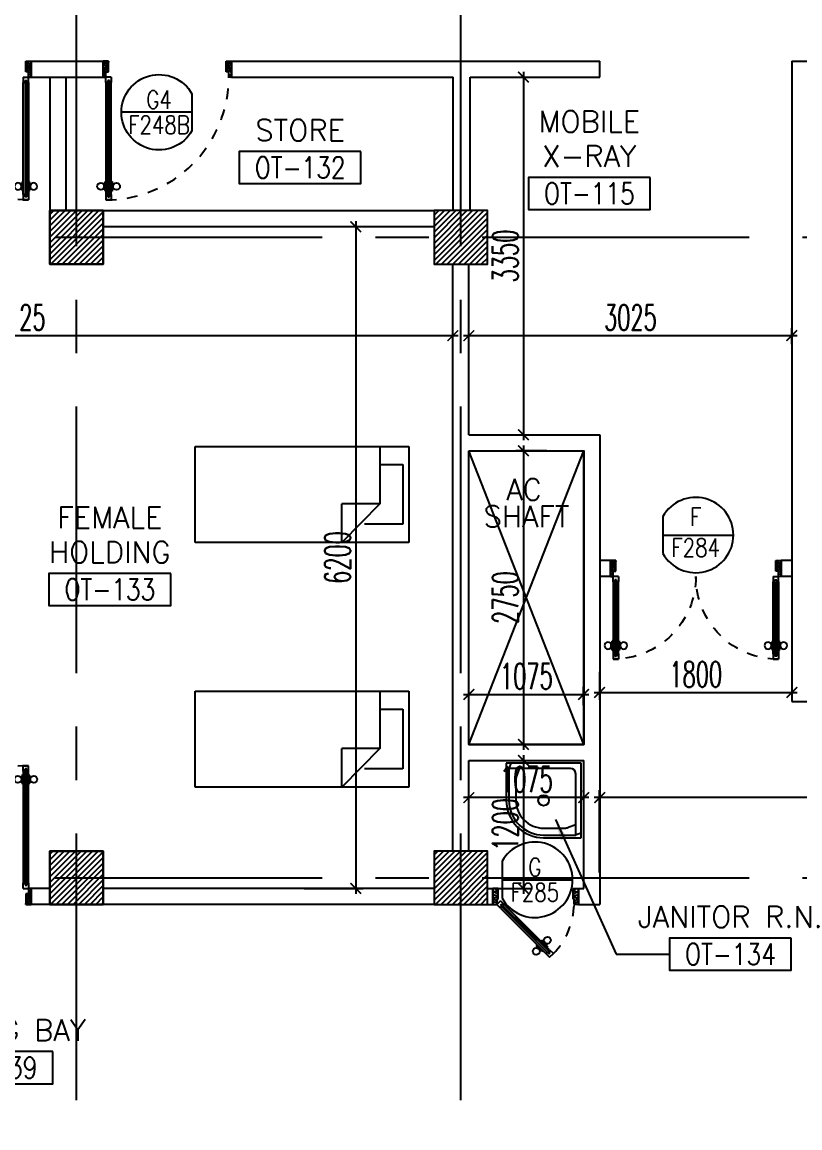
# Model space of a CAD drawing. Extents: x 275967.8 to 276060, y 57291.9 to 57371.4.
# Drawn here: x 275992.23 to 275999.51, y 57327.64 to 57338 of the extents above; entities that cross this region are included whole.
import ezdxf
from ezdxf.enums import TextEntityAlignment as Align

# ---------------------------------------------------------------- set-up
doc = ezdxf.new("R2010")
doc.units = 0
doc.header["$MEASUREMENT"] = 0
doc.header["$PDMODE"] = 34
doc.linetypes.add('CENTERX2', pattern=[4, 2.5, -0.5, 0.5, -0.5])
doc.linetypes.add('HIDDEN', pattern=[0.375, 0.25, -0.125])
doc.layers.get('0').update_dxf_attribs({"linetype": 'CONTINUOUS'})
doc.layers.get('DEFPOINTS').update_dxf_attribs({"linetype": 'CONTINUOUS'})
for name, color, linetype in [('AXES', 11, 'CENTERX2'), ('COL', 5, 'CONTINUOUS'), ('DIM', 4, 'CONTINUOUS'), ('DOOR', 7, 'CONTINUOUS'), ('DOOR-CR', 2, 'CONTINUOUS'), ('DOOR-NO', 3, 'CONTINUOUS'), ('FIX', 3, 'CONTINUOUS'), ('FUR', 4, 'CONTINUOUS'), ('HAT', 8, 'CONTINUOUS'), ('RM-BOX', 4, 'CONTINUOUS'), ('RM-NAME', 2, 'CONTINUOUS'), ('RM-NO', 2, 'CONTINUOUS'), ('SHAFT', 3, 'CONTINUOUS'), ('WALL', 2, 'CONTINUOUS')]:
    doc.layers.add(name, color=color, linetype=linetype)
doc.styles.add('ROMANS', font='ROMANS.shx', dxfattribs={"width": 0.6})
doc.dimstyles.new('STANDARD in', dxfattribs={"dimtxt": 0.24, "dimasz": 0.1, "dimexe": 0.07, "dimexo": 0.05, "dimgap": 0.05, "dimtad": 1, "dimdec": 0, "dimlfac": 1000, "dimzin": 0, "dimdsep": 46, "dimtxsty": 'ROMANS', "dimblk": 'ARCHTICK', "dimcen": 0.05, "dimdle": 0.05, "dimclrd": 4, "dimclre": 4, "dimclrt": 2, "dimadec": 0, "dimazin": 0, "dimtfac": 1, "dimtdec": 0, "dimtmove": 2, "dimatfit": 3, "dimfxl": 0, "dimtolj": 1, "dimtzin": 0, "dimarcsym": 0})

# ---------------------------------------------------------------- blocks, each defined once
blk = doc.blocks.new('*X73')
at = {"color": 0}
for p, q in [((42139, 149531), (42598, 149990)), ((42139, 149584), (42545, 149990)), ((42139, 149637), (42492, 149990)), ((42139, 149690), (42439, 149990)), ((42139, 149743), (42386, 149990)), ((42139, 149796), (42333, 149990)), ((42139, 149849), (42280, 149990)), ((42139, 149902), (42227, 149990)), ((42139, 149955), (42174, 149990)), ((42151, 149490), (42639, 149978)), ((42204, 149490), (42639, 149925)), ((42257, 149490), (42639, 149872)), ((42310, 149490), (42639, 149819)), ((42363, 149490), (42639, 149766)), ((42416, 149490), (42639, 149713)), ((42469, 149490), (42639, 149660)), ((42522, 149490), (42639, 149607)), ((42575, 149490), (42639, 149554)), ((42628, 149490), (42639, 149501))]:
    blk.add_line(p, q, dxfattribs=at)
blk = doc.blocks.new('*X72')
at = {"color": 0}
for p, q in [((38539, 149537), (38992, 149990)), ((38539, 149590), (38939, 149990)), ((38539, 149643), (38886, 149990)), ((38539, 149696), (38833, 149990)), ((38539, 149749), (38780, 149990)), ((38539, 149802), (38726, 149990)), ((38539, 149856), (38673, 149990)), ((38539, 149909), (38620, 149990)), ((38539, 149962), (38567, 149990)), ((38545, 149490), (39039, 149984)), ((38598, 149490), (39039, 149931)), ((38651, 149490), (39039, 149878)), ((38704, 149490), (39039, 149825)), ((38757, 149490), (39039, 149772)), ((38810, 149490), (39039, 149719)), ((38863, 149490), (39039, 149666)), ((38916, 149490), (39039, 149613)), ((38969, 149490), (39039, 149560)), ((39022, 149490), (39039, 149507))]:
    blk.add_line(p, q, dxfattribs=at)
blk = doc.blocks.new('*X69')
at = {"color": 0}
for p, q in [((42139, 155524), (42605, 155990)), ((42139, 155577), (42552, 155990)), ((42139, 155630), (42499, 155990)), ((42139, 155683), (42446, 155990)), ((42139, 155736), (42393, 155990)), ((42139, 155789), (42340, 155990)), ((42139, 155842), (42287, 155990)), ((42139, 155895), (42234, 155990)), ((42139, 155948), (42181, 155990)), ((42158, 155490), (42639, 155971)), ((42211, 155490), (42639, 155918)), ((42264, 155490), (42639, 155865)), ((42317, 155490), (42639, 155812)), ((42370, 155490), (42639, 155759)), ((42423, 155490), (42639, 155706)), ((42476, 155490), (42639, 155653)), ((42529, 155490), (42639, 155600)), ((42582, 155490), (42639, 155546)), ((42635, 155490), (42639, 155493))]:
    blk.add_line(p, q, dxfattribs=at)
blk = doc.blocks.new('*X68')
at = {"color": 0}
for p, q in [((38539, 155530), (38999, 155990)), ((38539, 155583), (38946, 155990)), ((38539, 155636), (38893, 155990)), ((38539, 155689), (38840, 155990)), ((38539, 155742), (38787, 155990)), ((38539, 155795), (38734, 155990)), ((38539, 155848), (38681, 155990)), ((38539, 155901), (38628, 155990)), ((38539, 155954), (38575, 155990)), ((38552, 155490), (39039, 155977)), ((38605, 155490), (39039, 155924)), ((38658, 155490), (39039, 155871)), ((38711, 155490), (39039, 155818)), ((38764, 155490), (39039, 155765)), ((38817, 155490), (39039, 155712)), ((38870, 155490), (39039, 155659)), ((38923, 155490), (39039, 155606)), ((38976, 155490), (39039, 155553)), ((39029, 155490), (39039, 155500))]:
    blk.add_line(p, q, dxfattribs=at)
blk = doc.blocks.new('RM1')
at = {"layer": 'RM-BOX'}
blk.add_lwpolyline([(570, -200), (-570, -200), (-570, -500), (570, -500)], close=True, dxfattribs=at)
at = {"layer": 'RM-NAME', "style": 'ROMANS'}
for tag, p in [('ROOMNAME1', (0, 324)), ('ROOMNAME2', (0, 0))]:
    blk.add_attdef(tag, text='', height=200, dxfattribs=at).set_placement(p, align=Align.MIDDLE)
at = {"layer": 'RM-NO', "style": 'ROMANS', "width": 0.8}
blk.add_attdef('ROOMNO', text='', height=200, dxfattribs=at).set_placement((0, -350), align=Align.MIDDLE)
blk = doc.blocks.new('COL50')
at = {"layer": 'COL'}
blk.add_lwpolyline([(-250, 250), (-250, -250), (250, -250), (250, 250)], close=True, dxfattribs=at)
blk = doc.blocks.new('DD1')
at = {"layer": 'DOOR-CR'}
blk.add_line((-308, 0), (353, 0), dxfattribs=at)
blk.add_lwpolyline([(-308, -173, 3.820224), (-308, 173)], format="xyb", close=True, dxfattribs=at)
at = {"layer": 'DOOR-NO', "color": 255, "style": 'ROMANS', "width": 0.8}
for tag, p in [('G', (0, 184)), ('000', (0, -141))]:
    blk.add_attdef(tag, text='', height=204, dxfattribs=at).set_placement(p, align=Align.MIDDLE)
blk = doc.blocks.new('DOOR80A')
at = {"layer": 'DOOR', "color": 0, "linetype": 'ByBlock'}
for p, q in [((50, 0), (0, 0)), ((0, -150), (0, 0)), ((50, -100), (50, 0)), ((750, 0), (800, 0)), ((750, -100), (750, 0)), ((800, -150), (800, 0)), ((40, -100), (50, -100)), ((40, -150), (40, -100)), ((760, -100), (750, -100)), ((760, -150), (760, -100)), ((0, -150), (40, -150)), ((71, -115), (36, -150)), ((71, -185), (36, -150)), ((80, -148), (69, -159)), ((69, -159), (83, -173)), ((71, -115), (106, -150)), ((83, -173), (71, -185)), ((94, -162), (80, -148)), ((106, -150), (94, -162)), ((800, -150), (760, -150)), ((444, -488), (449, -483)), ((449, -483), (513, -546)), ((458, -492), (465, -485)), ((504, -537), (458, -492)), ((510, -531), (465, -485)), ((409, -523), (404, -528)), ((404, -528), (467, -592)), ((413, -537), (406, -543)), ((452, -589), (406, -543)), ((458, -583), (413, -537)), ((458, -583), (452, -589)), ((472, -587), (467, -592)), ((495, -610), (507, -598)), ((495, -610), (531, -645)), ((504, -537), (510, -531)), ((507, -598), (522, -612)), ((508, -551), (513, -546)), ((519, -586), (531, -574)), ((519, -586), (533, -600)), ((522, -612), (533, -600)), ((531, -574), (566, -610)), ((531, -645), (566, -610)), ((566, -610), (531, -645)), ((566, -610), (531, -645))]:
    blk.add_line(p, q, dxfattribs=at)
at = {"layer": 'DOOR', "linetype": 'ByBlock'}
for p, q in [((0, 0), (0, -150)), ((800, 0), (800, -150)), ((71, -185), (495, -610)), ((83, -173), (507, -598)), ((94, -162), (519, -586)), ((531, -574), (106, -150))]:
    blk.add_line(p, q, dxfattribs=at)
at = {"layer": 'DOOR', "color": 9, "linetype": 'ByBlock'}
for p, q in [((50, -20), (0, -40)), ((50, -57), (0, -114)), ((750, -20), (800, -40)), ((750, -57), (800, -114))]:
    blk.add_line(p, q, dxfattribs=at)
at = {"layer": 'DOOR', "color": 0, "linetype": 'ByBlock'}
for centre in [(510, -485), (406, -589)]:
    blk.add_circle(centre, 32.4, dxfattribs=at)
at = {"layer": 'DOOR', "color": 9, "linetype": 'ByBlock'}
for centre, radius, start, end in [((83, 61), 90.6, 222.1924, 248.8332), ((717, 61), 90.6, 291.1668, 317.8076), ((84, 75), 128, 228.9138, 254.5616), ((93, 163), 237, 247.0019, 259.6432), ((96, 237), 331, 253.1999, 262.0767), ((97, 305), 419, 256.6141, 262.1784), ((716, 75), 128, 285.4384, 311.0862), ((707, 163), 237, 280.3568, 292.9981), ((704, 237), 331, 277.9233, 286.8001), ((703, 305), 419, 277.8216, 283.3859), ((98, 371), 505, 258.8249, 263.419), ((50, 0), 154, 251.1053, 256.2858), ((702, 371), 505, 276.581, 281.1751), ((750, 0), 154, 283.7142, 288.8947)]:
    blk.add_arc(centre, radius, start, end, dxfattribs=at)
at = {"layer": 'DOOR', "linetype": 'HIDDEN', "ltscale": 0.5}
blk.add_arc((85, -136), 675, 315.4463, 358.7997, dxfattribs=at)
at = {"layer": 'WALL'}
for p, q in [((0, 0), (0, -150)), ((800, 0), (800, -150))]:
    blk.add_line(p, q, dxfattribs=at)
blk = doc.blocks.new('JAN-001')
for p, q in [((730, -30), (30, -30)), ((30, -30), (30, -730)), ((705, -80), (130, -80)), ((610, -80), (635, -152)), ((688, -30), (704, -76)), ((705, -380), (705, -84)), ((730, -380), (730, -30)), ((80, -130), (80, -705)), ((640, -380), (640, -184)), ((80, -610), (152, -635)), ((30, -688), (76, -704)), ((84, -705), (380, -705)), ((184, -640), (380, -640)), ((30, -730), (380, -730))]:
    blk.add_line(p, q)
blk.add_circle((380, -380), 50)
for centre, radius, start, end in [((130, -130), 50, 90, 180), ((680, -84), 25, 0, 19.0039), ((540, -184), 100, 0, 19.0039), ((380, -380), 350, 270, 0), ((380, -380), 325, 270, 0), ((380, -380), 260, 270, 0), ((84, -680), 25, 250.9961, 270), ((184, -540), 100, 250.9961, 270)]:
    blk.add_arc(centre, radius, start, end)
blk = doc.blocks.new('A$C2A864A15')
at = {"layer": 'FIX', "rotation": 270}
blk.add_blockref('JAN-001', (730, 730), dxfattribs=at)
blk = doc.blocks.new('DD1600')
at = {"layer": 'DOOR', "color": 0, "linetype": 'ByBlock'}
for p, q in [((235881, 58759), (235931, 58759)), ((235931, 58759), (235881, 58759)), ((235881, 58709), (235881, 58759)), ((235931, 58709), (235931, 58759)), ((237431, 58759), (237381, 58759)), ((237381, 58759), (237431, 58759)), ((237381, 58709), (237381, 58759)), ((237431, 58709), (237431, 58759)), ((235874, 58664), (235865, 58664)), ((235865, 58664), (235865, 58599)), ((235881, 58676), (235874, 58676)), ((235874, 58586), (235874, 58676)), ((235874, 58664), (235874, 58599)), ((235881, 58709), (235898, 58709)), ((235898, 58729), (235914, 58729)), ((235898, 58709), (235898, 58729)), ((235914, 58709), (235914, 58729)), ((235914, 58709), (235931, 58709)), ((235931, 58676), (235938, 58676)), ((235938, 58586), (235938, 58676)), ((235938, 58664), (235947, 58664)), ((235938, 58664), (235938, 58599)), ((235947, 58664), (235947, 58599)), ((237374, 58664), (237365, 58664)), ((237365, 58664), (237365, 58599)), ((237381, 58676), (237374, 58676)), ((237374, 58586), (237374, 58676)), ((237374, 58664), (237374, 58599)), ((237398, 58709), (237381, 58709)), ((237414, 58729), (237398, 58729)), ((237398, 58709), (237398, 58729)), ((237414, 58709), (237414, 58729)), ((237431, 58709), (237414, 58709)), ((237431, 58676), (237438, 58676)), ((237438, 58586), (237438, 58676)), ((237438, 58664), (237447, 58664)), ((237438, 58664), (237438, 58599)), ((237447, 58664), (237447, 58599)), ((235874, 58599), (235865, 58599)), ((235881, 58586), (235874, 58586)), ((235931, 58586), (235938, 58586)), ((235938, 58599), (235947, 58599)), ((237374, 58599), (237365, 58599)), ((237381, 58586), (237374, 58586)), ((237431, 58586), (237438, 58586)), ((237438, 58599), (237447, 58599)), ((235898, 58034), (235881, 58034)), ((235881, 58034), (235881, 57984)), ((235898, 58014), (235898, 58034)), ((235914, 58014), (235898, 58014)), ((235931, 58034), (235914, 58034)), ((235914, 58034), (235914, 58014)), ((235931, 57984), (235931, 58034)), ((237381, 58034), (237398, 58034)), ((237381, 57984), (237381, 58034)), ((237398, 58034), (237398, 58014)), ((237398, 58014), (237414, 58014)), ((237414, 58034), (237431, 58034)), ((237414, 58014), (237414, 58034)), ((237431, 58034), (237431, 57984)), ((235856, 57834), (235856, 57984)), ((235856, 57984), (235881, 57984)), ((235931, 57984), (235881, 57984)), ((235881, 57984), (235881, 57934)), ((235881, 57934), (235906, 57934)), ((235906, 57934), (235906, 57834)), ((237381, 57984), (237431, 57984)), ((237406, 57934), (237406, 57834)), ((237431, 57934), (237406, 57934)), ((237456, 57984), (237431, 57984)), ((237431, 57984), (237431, 57934)), ((237456, 57834), (237456, 57984)), ((235906, 57834), (235856, 57834)), ((237406, 57834), (237456, 57834))]:
    blk.add_line(p, q, dxfattribs=at)
at = {"layer": 'DOOR', "linetype": 'ByBlock'}
for p, q in [((235881, 58034), (235881, 58709)), ((235898, 58034), (235898, 58709)), ((235914, 58034), (235914, 58709)), ((235931, 58709), (235931, 58034)), ((237381, 58709), (237381, 58034)), ((237398, 58034), (237398, 58709)), ((237414, 58034), (237414, 58709)), ((237431, 58034), (237431, 58709))]:
    blk.add_line(p, q, dxfattribs=at)
at = {"layer": 'DOOR', "color": 9, "linetype": 'ByBlock'}
for p, q in [((235906, 57834), (235856, 57947)), ((235906, 57834), (235893, 57934)), ((237406, 57834), (237456, 57947)), ((237406, 57834), (237420, 57934)), ((235906, 57834), (235856, 57874)), ((237406, 57834), (237456, 57874))]:
    blk.add_line(p, q, dxfattribs=at)
at = {"layer": 'DOOR', "color": 0, "linetype": 'ByBlock'}
for centre in [(235833, 58631), (235980, 58631), (237333, 58631), (237480, 58631)]:
    blk.add_circle(centre, 32.4, dxfattribs=at)
at = {"layer": 'DOOR', "linetype": 'HIDDEN', "ltscale": 0.5}
for centre, start, end in [((235882, 57984), 359.9683, 90.0296), ((237431, 57984), 89.9704, 180.0317)]:
    blk.add_arc(centre, 775, start, end, dxfattribs=at)
at = {"layer": 'DOOR', "color": 9, "linetype": 'ByBlock'}
for centre, radius, start, end in [((235906, 57834), 154, 103.7142, 108.8947), ((235906, 57834), 134, 100.72, 111.8402), ((235906, 57834), 114, 102.6226, 115.9162), ((235906, 57834), 94.4, 90, 121.9818), ((237406, 57834), 94.4, 58.0182, 90), ((237406, 57834), 134, 68.1598, 79.28), ((237406, 57834), 114, 64.0838, 77.3774), ((237406, 57834), 154, 71.1053, 76.2858), ((235906, 57834), 74.4, 90, 132.2236), ((235906, 57834), 54.4, 90, 156.7926), ((235906, 57834), 34.4, 90, 180), ((235906, 57834), 14.4, 90, 180), ((237406, 57834), 74.4, 47.7764, 90), ((237406, 57834), 54.4, 23.2074, 90), ((237406, 57834), 34.4, 0, 90), ((237406, 57834), 14.4, 0, 90)]:
    blk.add_arc(centre, radius, start, end, dxfattribs=at)
blk = doc.blocks.new('_ARCHTICK')
at = {"color": 0, "linetype": 'ByBlock', "const_width": 0.15}
blk.add_lwpolyline([(-0.5, -0.5), (0.5, 0.5)], dxfattribs=at)
blk = doc.blocks.new('*D548')
at = {"layer": 'DEFPOINTS', "color": 0, "linetype": 'ByBlock', "ltscale": 0.3}
for p in [(275996.26, 57335.062), (275988.135, 57334.601), (275996.26, 57334.601)]:
    blk.add_point(p, dxfattribs=at)
at = {"layer": 'DIM', "color": 4, "linetype": 'ByBlock', "lineweight": -2, "ltscale": 0.3}
for p, q in [((275988.135, 57334.651), (275988.135, 57335.132)), ((275996.26, 57334.651), (275996.26, 57335.132)), ((275988.085, 57335.062), (275996.31, 57335.062))]:
    blk.add_line(p, q, dxfattribs=at)
at = {"layer": 'DIM', "color": 4, "linetype": 'ByBlock', "lineweight": -2, "ltscale": 0.3, "xscale": 0.1, "yscale": 0.1, "zscale": 0.1, "rotation": 180}
blk.add_blockref('_ARCHTICK', (275988.135, 57335.062), dxfattribs=at)
at = {"layer": 'DIM', "color": 4, "linetype": 'ByBlock', "lineweight": -2, "ltscale": 0.3, "xscale": 0.1, "yscale": 0.1, "zscale": 0.1}
blk.add_blockref('_ARCHTICK', (275996.26, 57335.062), dxfattribs=at)
at = {"layer": 'DIM', "color": 2, "linetype": 'ByBlock', "ltscale": 0.3, "insert": (275992.198, 57335.232), "char_height": 0.24, "attachment_point": 5, "style": 'ROMANS'}
blk.add_mtext('\\A1;8125', dxfattribs=at)
blk = doc.blocks.new('*D546')
at = {"layer": 'DEFPOINTS', "color": 0, "linetype": 'ByBlock', "ltscale": 0.3}
for p in [(275999.435, 57335.062), (275996.41, 57334.933), (275999.435, 57334.933)]:
    blk.add_point(p, dxfattribs=at)
at = {"layer": 'DIM', "color": 4, "linetype": 'ByBlock', "lineweight": -2, "ltscale": 0.3}
for p, q in [((275996.41, 57334.983), (275996.41, 57335.132)), ((275999.435, 57334.983), (275999.435, 57335.132)), ((275996.36, 57335.062), (275999.485, 57335.062))]:
    blk.add_line(p, q, dxfattribs=at)
at = {"layer": 'DIM', "color": 4, "linetype": 'ByBlock', "lineweight": -2, "ltscale": 0.3, "xscale": 0.1, "yscale": 0.1, "zscale": 0.1, "rotation": 180}
blk.add_blockref('_ARCHTICK', (275996.41, 57335.062), dxfattribs=at)
at = {"layer": 'DIM', "color": 4, "linetype": 'ByBlock', "lineweight": -2, "ltscale": 0.3, "xscale": 0.1, "yscale": 0.1, "zscale": 0.1}
blk.add_blockref('_ARCHTICK', (275999.435, 57335.062), dxfattribs=at)
at = {"layer": 'DIM', "color": 2, "linetype": 'ByBlock', "ltscale": 0.3, "insert": (275997.923, 57335.232), "char_height": 0.24, "attachment_point": 5, "style": 'ROMANS'}
blk.add_mtext('\\A1;3025', dxfattribs=at)
blk = doc.blocks.new('*D545')
at = {"layer": 'DEFPOINTS', "color": 0, "linetype": 'ByBlock', "ltscale": 0.3}
for p in [(275996.806, 57337.483), (275996.806, 57334.133), (275996.921, 57334.133)]:
    blk.add_point(p, dxfattribs=at)
at = {"layer": 'DIM', "color": 4, "linetype": 'ByBlock', "lineweight": -2, "ltscale": 0.3}
for p, q in [((275996.921, 57337.533), (275996.921, 57334.083)), ((275996.856, 57337.483), (275996.991, 57337.483)), ((275996.856, 57334.133), (275996.991, 57334.133))]:
    blk.add_line(p, q, dxfattribs=at)
at = {"layer": 'DIM', "color": 4, "linetype": 'ByBlock', "lineweight": -2, "ltscale": 0.3, "xscale": 0.1, "yscale": 0.1, "zscale": 0.1}
for p, rotation in [((275996.921, 57337.483), 90), ((275996.921, 57334.133), 270)]:
    blk.add_blockref('_ARCHTICK', p, dxfattribs=dict(at, rotation=rotation))
at = {"layer": 'DIM', "color": 2, "linetype": 'ByBlock', "ltscale": 0.3, "insert": (275996.751, 57335.808), "char_height": 0.24, "attachment_point": 5, "rotation": 90, "style": 'ROMANS'}
blk.add_mtext('\\A1;3350', dxfattribs=at)
blk = doc.blocks.new('*D544')
at = {"layer": 'DEFPOINTS', "color": 0, "linetype": 'ByBlock', "ltscale": 0.3}
for p in [(275994.817, 57336.083), (275994.817, 57329.883), (275995.35, 57329.883)]:
    blk.add_point(p, dxfattribs=at)
at = {"layer": 'DIM', "color": 4, "linetype": 'ByBlock', "lineweight": -2, "ltscale": 0.3}
for p, q in [((275994.867, 57336.083), (275995.42, 57336.083)), ((275995.35, 57336.133), (275995.35, 57329.833)), ((275994.867, 57329.883), (275995.42, 57329.883))]:
    blk.add_line(p, q, dxfattribs=at)
at = {"layer": 'DIM', "color": 4, "linetype": 'ByBlock', "lineweight": -2, "ltscale": 0.3, "xscale": 0.1, "yscale": 0.1, "zscale": 0.1}
for p, rotation in [((275995.35, 57336.083), 90), ((275995.35, 57329.883), 270)]:
    blk.add_blockref('_ARCHTICK', p, dxfattribs=dict(at, rotation=rotation))
at = {"layer": 'DIM', "color": 2, "linetype": 'ByBlock', "ltscale": 0.3, "insert": (275995.18, 57332.983), "char_height": 0.24, "attachment_point": 5, "rotation": 90, "style": 'ROMANS'}
blk.add_mtext('\\A1;6200', dxfattribs=at)
blk = doc.blocks.new('*D543')
at = {"layer": 'DEFPOINTS', "color": 0, "linetype": 'ByBlock', "ltscale": 0.3}
for p in [(275997.19, 57333.983), (275996.921, 57331.233), (275997.19, 57331.233)]:
    blk.add_point(p, dxfattribs=at)
at = {"layer": 'DIM', "color": 4, "linetype": 'ByBlock', "lineweight": -2, "ltscale": 0.3}
for p, q in [((275996.921, 57334.033), (275996.921, 57331.183)), ((275997.14, 57333.983), (275996.851, 57333.983)), ((275997.14, 57331.233), (275996.851, 57331.233))]:
    blk.add_line(p, q, dxfattribs=at)
at = {"layer": 'DIM', "color": 4, "linetype": 'ByBlock', "lineweight": -2, "ltscale": 0.3, "xscale": 0.1, "yscale": 0.1, "zscale": 0.1}
for p, rotation in [((275996.921, 57333.983), 90), ((275996.921, 57331.233), 270)]:
    blk.add_blockref('_ARCHTICK', p, dxfattribs=dict(at, rotation=rotation))
at = {"layer": 'DIM', "color": 2, "linetype": 'ByBlock', "ltscale": 0.3, "insert": (275996.751, 57332.608), "char_height": 0.24, "attachment_point": 5, "rotation": 90, "style": 'ROMANS'}
blk.add_mtext('\\A1;2750', dxfattribs=at)
blk = doc.blocks.new('*D542')
at = {"layer": 'DEFPOINTS', "color": 0, "linetype": 'ByBlock', "ltscale": 0.3}
for p in [(275997.485, 57331.701), (275996.41, 57331.549), (275997.485, 57331.549)]:
    blk.add_point(p, dxfattribs=at)
at = {"layer": 'DIM', "color": 4, "linetype": 'ByBlock', "lineweight": -2, "ltscale": 0.3}
for p, q in [((275996.41, 57331.599), (275996.41, 57331.771)), ((275997.485, 57331.599), (275997.485, 57331.771)), ((275996.36, 57331.701), (275997.535, 57331.701))]:
    blk.add_line(p, q, dxfattribs=at)
at = {"layer": 'DIM', "color": 4, "linetype": 'ByBlock', "lineweight": -2, "ltscale": 0.3, "xscale": 0.1, "yscale": 0.1, "zscale": 0.1, "rotation": 180}
blk.add_blockref('_ARCHTICK', (275996.41, 57331.701), dxfattribs=at)
at = {"layer": 'DIM', "color": 4, "linetype": 'ByBlock', "lineweight": -2, "ltscale": 0.3, "xscale": 0.1, "yscale": 0.1, "zscale": 0.1}
blk.add_blockref('_ARCHTICK', (275997.485, 57331.701), dxfattribs=at)
at = {"layer": 'DIM', "color": 2, "linetype": 'ByBlock', "ltscale": 0.3, "insert": (275996.948, 57331.871), "char_height": 0.24, "attachment_point": 5, "style": 'ROMANS'}
blk.add_mtext('\\A1;1075', dxfattribs=at)
blk = doc.blocks.new('*D541')
at = {"layer": 'DEFPOINTS', "color": 0, "linetype": 'ByBlock', "ltscale": 0.3}
for p in [(275997.635, 57331.961), (275999.435, 57331.961), (275999.435, 57331.719)]:
    blk.add_point(p, dxfattribs=at)
at = {"layer": 'DIM', "color": 4, "linetype": 'ByBlock', "lineweight": -2, "ltscale": 0.3}
for p, q in [((275997.635, 57331.911), (275997.635, 57331.649)), ((275999.435, 57331.911), (275999.435, 57331.649)), ((275997.585, 57331.719), (275999.485, 57331.719))]:
    blk.add_line(p, q, dxfattribs=at)
at = {"layer": 'DIM', "color": 4, "linetype": 'ByBlock', "lineweight": -2, "ltscale": 0.3, "xscale": 0.1, "yscale": 0.1, "zscale": 0.1, "rotation": 180}
blk.add_blockref('_ARCHTICK', (275997.635, 57331.719), dxfattribs=at)
at = {"layer": 'DIM', "color": 4, "linetype": 'ByBlock', "lineweight": -2, "ltscale": 0.3, "xscale": 0.1, "yscale": 0.1, "zscale": 0.1}
blk.add_blockref('_ARCHTICK', (275999.435, 57331.719), dxfattribs=at)
at = {"layer": 'DIM', "color": 2, "linetype": 'ByBlock', "ltscale": 0.3, "insert": (275998.535, 57331.889), "char_height": 0.24, "attachment_point": 5, "style": 'ROMANS'}
blk.add_mtext('\\A1;1800', dxfattribs=at)
blk = doc.blocks.new('*D540')
at = {"layer": 'DEFPOINTS', "color": 0, "linetype": 'ByBlock', "ltscale": 0.3}
for p in [(275996.544, 57331.083), (275996.585, 57329.883), (275996.921, 57329.883)]:
    blk.add_point(p, dxfattribs=at)
at = {"layer": 'DIM', "color": 4, "linetype": 'ByBlock', "lineweight": -2, "ltscale": 0.3}
for p, q in [((275996.921, 57331.133), (275996.921, 57329.833)), ((275996.594, 57331.083), (275996.991, 57331.083)), ((275996.635, 57329.883), (275996.991, 57329.883))]:
    blk.add_line(p, q, dxfattribs=at)
at = {"layer": 'DIM', "color": 4, "linetype": 'ByBlock', "lineweight": -2, "ltscale": 0.3, "xscale": 0.1, "yscale": 0.1, "zscale": 0.1}
for p, rotation in [((275996.921, 57331.083), 90), ((275996.921, 57329.883), 270)]:
    blk.add_blockref('_ARCHTICK', p, dxfattribs=dict(at, rotation=rotation))
at = {"layer": 'DIM', "color": 2, "linetype": 'ByBlock', "ltscale": 0.3, "insert": (275996.751, 57330.483), "char_height": 0.24, "attachment_point": 5, "rotation": 90, "style": 'ROMANS'}
blk.add_mtext('\\A1;1200', dxfattribs=at)
blk = doc.blocks.new('*D539')
at = {"layer": 'DEFPOINTS', "color": 0, "linetype": 'ByBlock', "ltscale": 0.3}
for p in [(275996.41, 57330.734), (275996.41, 57330.734), (275997.485, 57330.734)]:
    blk.add_point(p, dxfattribs=at)
at = {"layer": 'DIM', "color": 4, "linetype": 'ByBlock', "lineweight": -2, "ltscale": 0.3}
for p, q in [((275996.41, 57330.784), (275996.41, 57330.804)), ((275997.485, 57330.784), (275997.485, 57330.804)), ((275997.535, 57330.734), (275996.36, 57330.734))]:
    blk.add_line(p, q, dxfattribs=at)
at = {"layer": 'DIM', "color": 4, "linetype": 'ByBlock', "lineweight": -2, "ltscale": 0.3, "xscale": 0.1, "yscale": 0.1, "zscale": 0.1, "rotation": 180}
blk.add_blockref('_ARCHTICK', (275996.41, 57330.734), dxfattribs=at)
at = {"layer": 'DIM', "color": 4, "linetype": 'ByBlock', "lineweight": -2, "ltscale": 0.3, "xscale": 0.1, "yscale": 0.1, "zscale": 0.1}
blk.add_blockref('_ARCHTICK', (275997.485, 57330.734), dxfattribs=at)
at = {"layer": 'DIM', "color": 2, "linetype": 'ByBlock', "ltscale": 0.3, "insert": (275996.948, 57330.904), "char_height": 0.24, "attachment_point": 5, "style": 'ROMANS'}
blk.add_mtext('\\A1;1075', dxfattribs=at)
blk = doc.blocks.new('*D514')
at = {"layer": 'DEFPOINTS', "color": 0, "linetype": 'ByBlock', "ltscale": 0.3}
for p in [(275997.635, 57330.734), (276003.285, 57330.163), (275997.635, 57329.983)]:
    blk.add_point(p, dxfattribs=at)
at = {"layer": 'DIM', "color": 4, "linetype": 'ByBlock', "lineweight": -2, "ltscale": 0.3}
for p, q in [((275997.635, 57330.033), (275997.635, 57330.804)), ((276003.285, 57330.213), (276003.285, 57330.804)), ((276003.335, 57330.734), (275997.585, 57330.734))]:
    blk.add_line(p, q, dxfattribs=at)
at = {"layer": 'DIM', "color": 4, "linetype": 'ByBlock', "lineweight": -2, "ltscale": 0.3, "xscale": 0.1, "yscale": 0.1, "zscale": 0.1, "rotation": 180}
blk.add_blockref('_ARCHTICK', (275997.635, 57330.734), dxfattribs=at)
at = {"layer": 'DIM', "color": 4, "linetype": 'ByBlock', "lineweight": -2, "ltscale": 0.3, "xscale": 0.1, "yscale": 0.1, "zscale": 0.1}
blk.add_blockref('_ARCHTICK', (276003.285, 57330.734), dxfattribs=at)
at = {"layer": 'DIM', "color": 2, "linetype": 'ByBlock', "ltscale": 0.3, "insert": (276000.46, 57330.904), "char_height": 0.24, "attachment_point": 5, "style": 'ROMANS'}
blk.add_mtext('\\A1;5650', dxfattribs=at)
blk = doc.blocks.new('DOOR100')
at = {"layer": 'DOOR', "color": 0, "linetype": 'ByBlock'}
for p, q in [((-25, 1300), (-75, 1300)), ((-75, 1300), (-25, 1300)), ((-75, 1250), (-75, 1300)), ((-58, 1250), (-75, 1250)), ((-42, 1270), (-58, 1270)), ((-58, 1250), (-58, 1270)), ((-42, 1250), (-42, 1270)), ((-25, 1250), (-42, 1250)), ((-25, 1250), (-25, 1300)), ((-82, 1205), (-91, 1205)), ((-91, 1205), (-91, 1140)), ((-82, 1140), (-91, 1140)), ((-75, 1218), (-82, 1218)), ((-82, 1128), (-82, 1218)), ((-82, 1205), (-82, 1140)), ((-25, 1218), (-18, 1218)), ((-18, 1128), (-18, 1218)), ((-18, 1205), (-9, 1205)), ((-18, 1205), (-18, 1140)), ((-18, 1140), (-9, 1140)), ((-9, 1205), (-9, 1140)), ((-75, 1128), (-82, 1128)), ((-25, 1128), (-18, 1128)), ((-1200, 0), (-1200, 150)), ((-1200, 150), (-1175, 150)), ((-1200, 150), (-1200, 0)), ((-1175, 150), (-1175, 100)), ((-75, 200), (-58, 200)), ((-75, 150), (-75, 200)), ((-75, 150), (-25, 150)), ((-58, 200), (-58, 180)), ((-58, 180), (-42, 180)), ((-42, 200), (-25, 200)), ((-42, 180), (-42, 200)), ((-25, 200), (-25, 150)), ((0, 150), (-25, 150)), ((-25, 150), (-25, 100)), ((0, 150), (0, 0)), ((-1150, 0), (-1200, 0)), ((-1175, 100), (-1150, 100)), ((-1150, 100), (-1150, 0)), ((-50, 100), (-50, 0)), ((-25, 100), (-50, 100)), ((-50, 0), (0, 0))]:
    blk.add_line(p, q, dxfattribs=at)
at = {"layer": 'DOOR', "linetype": 'ByBlock'}
for p, q in [((-75, 1250), (-75, 200)), ((-58, 200), (-58, 1250)), ((-42, 200), (-42, 1250)), ((-25, 200), (-25, 1250)), ((0, 0), (0, 150))]:
    blk.add_line(p, q, dxfattribs=at)
at = {"layer": 'DOOR', "color": 9, "linetype": 'ByBlock'}
for p, q in [((-1150, 0), (-1200, 114)), ((-50, 0), (0, 114)), ((-1150, 0), (-1200, 40)), ((-1150, 0), (-1163, 100)), ((-50, 0), (-37, 100)), ((-50, 0), (0, 40))]:
    blk.add_line(p, q, dxfattribs=at)
at = {"layer": 'DOOR', "color": 0, "linetype": 'ByBlock'}
for centre in [(-124, 1173), (24, 1173)]:
    blk.add_circle(centre, 32.4, dxfattribs=at)
at = {"layer": 'DOOR', "linetype": 'HIDDEN', "ltscale": 0.5}
blk.add_arc((-25, 150), 1150, 90, 180.0001, dxfattribs=at)
at = {"layer": 'DOOR', "color": 9, "linetype": 'ByBlock'}
for centre, radius, start, end in [((-1150, 0), 154, 103.7142, 108.8947), ((-1150, 0), 134, 100.72, 111.8402), ((-50, 0), 134, 68.1598, 79.28), ((-50, 0), 114, 64.0838, 77.3774), ((-50, 0), 154, 71.1053, 76.2858), ((-1150, 0), 94.4, 90, 121.9818), ((-1150, 0), 74.4, 90, 132.2236), ((-1150, 0), 54.4, 90, 156.7926), ((-1150, 0), 34.4, 90, 180), ((-1150, 0), 14.4, 90, 180), ((-50, 0), 94.4, 58.0182, 90), ((-50, 0), 74.4, 47.7764, 90), ((-50, 0), 54.4, 23.2074, 90), ((-50, 0), 34.4, 0, 90), ((-50, 0), 14.4, 0, 90)]:
    blk.add_arc(centre, radius, start, end, dxfattribs=at)

msp = doc.modelspace()

# ---------------------------------------------------------------- linework, layer by layer
at = {"layer": 'AXES'}
for p, q in [((275992.7355, 57291.8986), (275992.7355, 57370.7113)), ((275996.3355, 57291.8986), (275996.3355, 57370.7113)), ((275968.5355, 57335.9829), (276036.5755, 57335.9829)), ((275968.5355, 57329.9829), (276036.5755, 57329.9829))]:
    msp.add_line(p, q, dxfattribs=at)
at = {"layer": 'COL'}
for points in [[(275992.4855, 57336.2329), (275992.4855, 57335.7329), (275992.9855, 57335.7329), (275992.9855, 57336.2329)], [(275992.4855, 57330.2329), (275992.4855, 57329.7329), (275992.9855, 57329.7329), (275992.9855, 57330.2329)]]:
    msp.add_lwpolyline(points, close=True, dxfattribs=at)
at = {"layer": 'FUR'}
for p, q in [((275993.8461, 57333.1237), (275993.8461, 57334.0237)), ((275993.8461, 57334.0237), (275995.8461, 57334.0237)), ((275995.5744, 57334.0237), (275995.5744, 57333.4848)), ((275995.8461, 57334.0237), (275995.8461, 57333.1237)), ((275995.5744, 57333.8538), (275995.7906, 57333.8538)), ((275995.7906, 57333.8538), (275995.7906, 57333.2959)), ((275995.5744, 57333.4848), (275995.221, 57333.4848)), ((275995.221, 57333.1237), (275995.221, 57333.4848)), ((275995.5744, 57333.4848), (275995.221, 57333.1237)), ((275995.7906, 57333.2959), (275995.4309, 57333.2959)), ((275995.8461, 57333.1237), (275993.8461, 57333.1237)), ((275993.8461, 57330.8314), (275993.8461, 57331.7314)), ((275993.8461, 57331.7314), (275995.8461, 57331.7314)), ((275995.5744, 57331.7314), (275995.5744, 57331.1926)), ((275995.8461, 57331.7314), (275995.8461, 57330.8314)), ((275995.5744, 57331.5615), (275995.7906, 57331.5615)), ((275995.7906, 57331.5615), (275995.7906, 57331.0036)), ((275995.5744, 57331.1926), (275995.221, 57331.1926)), ((275995.221, 57330.8314), (275995.221, 57331.1926)), ((275995.5744, 57331.1926), (275995.221, 57330.8314)), ((275995.7906, 57331.0036), (275995.4309, 57331.0036)), ((275995.8461, 57330.8314), (275993.8461, 57330.8314))]:
    msp.add_line(p, q, dxfattribs=at)
at = {"layer": 'RM-NAME', "color": 8}
for p, q in [((275997.2201, 57330.528), (275997.7888, 57329.2668)), ((275997.7888, 57329.2668), (275998.2899, 57329.2668))]:
    msp.add_line(p, q, dxfattribs=at)
msp.add_solid([(275997.2702, 57330.3315), (275997.3312, 57330.3584), (275997.2201, 57330.528)], dxfattribs=at)
at = {"layer": 'SHAFT', "linetype": 'Continuous'}
for p, q in [((275997.4855, 57331.2329), (275996.4105, 57333.9829)), ((275996.4105, 57331.2329), (275997.4855, 57333.9829))]:
    msp.add_line(p, q, dxfattribs=at)
at = {"layer": 'WALL'}
for p, q in [((275992.3105, 57337.6329), (275992.9855, 57337.6329)), ((275992.3105, 57337.6329), (275992.3105, 57337.4829)), ((275994.1855, 57337.6329), (275997.6355, 57337.6329)), ((275999.4355, 57337.6329), (275999.4355, 57331.6329)), ((275999.4355, 57337.6329), (276002.4355, 57337.6329)), ((275992.273, 57337.4829), (275992.9855, 57337.4829)), ((275992.4855, 57337.4829), (275992.4855, 57336.2329)), ((275992.6355, 57337.4829), (275992.6355, 57336.2329)), ((275994.1855, 57337.4829), (275996.2636, 57337.4829)), ((275996.2636, 57336.2329), (275996.2636, 57337.4829)), ((275996.4227, 57336.2329), (275996.4227, 57337.4829)), ((275996.4227, 57337.4829), (275997.6355, 57337.4829)), ((275992.4855, 57336.2329), (275996.0855, 57336.2329)), ((275992.9855, 57336.0829), (275996.0855, 57336.0829)), ((275996.2605, 57334.0579), (275996.2605, 57335.7329)), ((275996.4105, 57334.1329), (275996.4105, 57335.7329)), ((275997.6355, 57334.1329), (275997.6355, 57329.7329)), ((275996.2605, 57330.2329), (275996.2605, 57334.0579)), ((275996.4105, 57331.2329), (275996.4105, 57333.9829)), ((275997.7355, 57332.9556), (275997.6355, 57332.9556)), ((275997.7355, 57332.8056), (275997.7355, 57332.9556)), ((275999.4355, 57332.9556), (275999.3355, 57332.9556)), ((275999.3355, 57332.8056), (275999.3355, 57332.9556)), ((275997.7355, 57332.8056), (275997.6355, 57332.8056)), ((275999.4355, 57332.8056), (275999.3355, 57332.8056)), ((275996.4105, 57330.2329), (275996.4105, 57331.0829)), ((275992.4855, 57329.8829), (275992.3105, 57329.8829)), ((275992.3105, 57329.8829), (275992.3105, 57329.7329)), ((275996.0855, 57329.8829), (275992.9855, 57329.8829)), ((275996.5855, 57329.8829), (275996.6355, 57329.8829)), ((275996.6355, 57329.7329), (275996.6355, 57329.8829)), ((275997.4355, 57329.8829), (275997.4855, 57329.8829)), ((275997.4355, 57329.7329), (275997.4355, 57329.8829)), ((275992.4855, 57329.7329), (275992.3105, 57329.7329)), ((275996.0855, 57329.7329), (275992.9855, 57329.7329)), ((275996.5855, 57329.7329), (275996.6355, 57329.7329)), ((275997.4355, 57329.7329), (275997.6355, 57329.7329))]:
    msp.add_line(p, q, dxfattribs=at)
at = {"layer": 'WALL', "linetype": 'ByBlock'}
for p, q in [((275992.9855, 57337.4829), (275992.9855, 57337.6329)), ((275994.1855, 57337.4829), (275994.1855, 57337.6329)), ((275997.6355, 57337.4829), (275997.6355, 57337.6329)), ((275996.4105, 57334.1329), (275997.6355, 57334.1329)), ((275996.4105, 57333.9829), (275997.4855, 57333.9829)), ((275997.4855, 57331.2329), (275997.4855, 57333.9829)), ((275999.4355, 57331.6329), (275999.6855, 57331.6329)), ((275996.4105, 57331.2329), (275997.4855, 57331.2329)), ((275996.4105, 57331.0829), (275997.4855, 57331.0829)), ((275997.4855, 57329.8829), (275997.4855, 57331.0829))]:
    msp.add_line(p, q, dxfattribs=at)
at = {"layer": 'WALL', "linetype": 'ByBlock', "ltscale": 0.3}
for points in [[(275992.4855, 57336.2329), (275992.9855, 57336.2329), (275992.9855, 57335.7329), (275992.4855, 57335.7329)], [(275996.5855, 57336.2329), (275996.0855, 57336.2329), (275996.0855, 57335.7329), (275996.5855, 57335.7329)], [(275992.9855, 57329.7329), (275992.4855, 57329.7329), (275992.4855, 57330.2329), (275992.9855, 57330.2329)], [(275996.5855, 57330.2329), (275996.0855, 57330.2329), (275996.0855, 57329.7329), (275996.5855, 57329.7329)]]:
    msp.add_lwpolyline(points, close=True, dxfattribs=at)
at = {"layer": 'WALL'}
msp.add_lwpolyline([(275996.4105, 57333.9829), (275997.4855, 57333.9829), (275997.4855, 57331.2329), (275996.4105, 57331.2329)], close=True, dxfattribs=at)

# ---------------------------------------------------------------- block references
at = {"layer": 'COL', "xscale": 0.001, "yscale": 0.001, "zscale": 0.001}
for p in [(275996.3355, 57335.9829), (275996.3355, 57329.9829)]:
    msp.add_blockref('COL50', p, dxfattribs=at)
at = {"layer": 'DOOR', "yscale": 0.001, "zscale": 0.001}
for p, xscale, rotation in [((275992.3105, 57337.6329), -0.001, 179.9999999999896), ((275992.9855, 57337.6329), 0.001, 180.0000000000104), ((275992.3105, 57329.7329), 0.001, 1.039168751049146e-11)]:
    msp.add_blockref('DOOR100', p, dxfattribs=dict(at, xscale=xscale, rotation=rotation))
at = {"layer": 'DOOR', "color": 0, "linetype": 'ByBlock', "xscale": -0.001, "yscale": 0.001, "zscale": 0.001, "rotation": 180}
msp.add_blockref('DD1600', (275761.8793, 57390.7892), dxfattribs=at)
at = {"layer": 'DOOR', "color": 7, "linetype": 'ByBlock', "xscale": 0.001, "yscale": 0.001, "zscale": 0.001}
msp.add_blockref('DOOR80A', (275996.6355, 57329.8829), dxfattribs=at)
at = {"layer": 'DOOR-NO'}
ref = msp.add_blockref('DD1', (275993.5081, 57337.1545), dxfattribs=dict(at, xscale=-0.001, yscale=0.001, zscale=0.001))
ref.add_attrib('G', 'G4', dxfattribs={"height": 0.17, "style": 'ROMANS', "width": 0.8}).set_placement((275993.5081, 57337.2725), align=Align.MIDDLE)
ref.add_attrib('000', 'F248B', dxfattribs={"height": 0.17, "style": 'ROMANS', "width": 0.8}).set_placement((275993.5081, 57337.0367), align=Align.MIDDLE)
ref = msp.add_blockref('DD1', (275998.5351, 57333.1939), dxfattribs=dict(at, xscale=0.001, yscale=0.001, zscale=0.001))
ref.add_attrib('G', 'F', dxfattribs={"height": 0.17, "style": 'ROMANS', "width": 0.8}).set_placement((275998.5352, 57333.3649), align=Align.MIDDLE)
ref.add_attrib('000', 'F284', dxfattribs={"height": 0.17, "style": 'ROMANS', "width": 0.8}).set_placement((275998.5351, 57333.0761), align=Align.MIDDLE)
ref = msp.add_blockref('DD1', (275997.0284, 57329.964), dxfattribs=dict(at, xscale=0.001, yscale=0.001, zscale=0.001))
ref.add_attrib('G', 'G', dxfattribs={"height": 0.17, "style": 'ROMANS', "width": 0.8}).set_placement((275997.0284, 57330.082), align=Align.MIDDLE)
ref.add_attrib('000', 'F285', dxfattribs={"height": 0.17, "style": 'ROMANS', "width": 0.8}).set_placement((275997.0284, 57329.8462), align=Align.MIDDLE)
at = {"layer": 'FIX', "linetype": 'ByBlock', "xscale": 0.001, "yscale": 0.001, "zscale": 0.001}
msp.add_blockref('A$C2A864A15', (275996.7605, 57330.3579), dxfattribs=at)
at = {"layer": 'HAT', "xscale": 0.001, "yscale": 0.001, "zscale": 0.001}
for name in ['*X68', '*X69', '*X72', '*X73']:
    msp.add_blockref(name, (275953.9463, 57180.2432), dxfattribs=at)
at = {"layer": 'RM-NAME', "xscale": 0.001, "yscale": 0.001, "zscale": 0.001}
for p, values in [((275997.5386, 57336.7439), {'ROOMNO': 'OT-115', 'ROOMNAME2': 'X-RAY', 'ROOMNAME1': 'MOBILE'}), ((275994.8295, 57336.9858), {'ROOMNO': 'OT-132', 'ROOMNAME2': 'STORE'}), ((275993.047, 57333.0347), {'ROOMNO': 'OT-133', 'ROOMNAME2': 'HOLDING', 'ROOMNAME1': 'FEMALE'}), ((275998.8598, 57329.6168), {'ROOMNO': 'OT-134', 'ROOMNAME2': 'JANITOR R.N.'}), ((275991.9429, 57328.5539), {'ROOMNO': 'OT-139', 'ROOMNAME2': 'HOLDING BAY'})]:
    msp.add_blockref('RM1', p, dxfattribs=at).add_auto_attribs(values)

# ---------------------------------------------------------------- texts
at = {"layer": 'RM-NAME', "style": 'ROMANS'}
for s, p in [('AC', (275996.9262, 57333.6204)), ('SHAFT', (275996.9494, 57333.3688))]:
    msp.add_text(s, height=0.2, dxfattribs=at).set_placement(p, align=Align.MIDDLE)

# ---------------------------------------------------------------- dimensions: what is measured, and where the dimension line sits
at = {"layer": 'DIM', "linetype": 'ByBlock', "ltscale": 0.3}
for base, p1, p2, picture, middle in [((275996.9208, 57334.1329), (275996.8056, 57337.4829), (275996.8056, 57334.1329), '*D545', (275996.7508, 57335.8079)), ((275995.3501, 57329.8829), (275994.8173, 57336.0829), (275994.8173, 57329.8829), '*D544', (275995.1801, 57332.9829)), ((275996.9208, 57331.2329), (275997.1899, 57333.9829), (275997.1899, 57331.2329), '*D543', (275996.7508, 57332.6079)), ((275996.9208, 57329.8829), (275996.5435, 57331.0829), (275996.5855, 57329.8829), '*D540', (275996.7508, 57330.4829))]:
    dim = msp.add_linear_dim(base=base, p1=p1, p2=p2, angle=90, dimstyle='STANDARD in', dxfattribs=at)
    dim.commit()
    dim.dimension.update_dxf_attribs({"geometry": picture, "text_midpoint": middle})
for base, p1, p2, picture, middle in [((275996.2605, 57335.062), (275988.1355, 57334.6013), (275996.2605, 57334.6013), '*D548', (275992.198, 57335.232)), ((275999.4355, 57335.062), (275996.4105, 57334.9329), (275999.4355, 57334.9329), '*D546', (275997.923, 57335.232)), ((275997.4855, 57331.7014), (275996.4105, 57331.5495), (275997.4855, 57331.5495), '*D542', (275996.948, 57331.8714)), ((275999.4355, 57331.7191), (275997.6355, 57331.9614), (275999.4355, 57331.9614), '*D541', (275998.5355, 57331.8891)), ((275996.4105, 57330.7339), (275997.4855, 57330.7339), (275996.4105, 57330.7339), '*D539', (275996.948, 57330.9039)), ((275997.6355, 57330.7339), (276003.2855, 57330.1633), (275997.6355, 57329.9829), '*D514', (276000.4605, 57330.9039))]:
    dim = msp.add_linear_dim(base=base, p1=p1, p2=p2, dimstyle='STANDARD in', dxfattribs=at)
    dim.commit()
    dim.dimension.update_dxf_attribs({"geometry": picture, "text_midpoint": middle})

doc.saveas('drawing.dxf')
